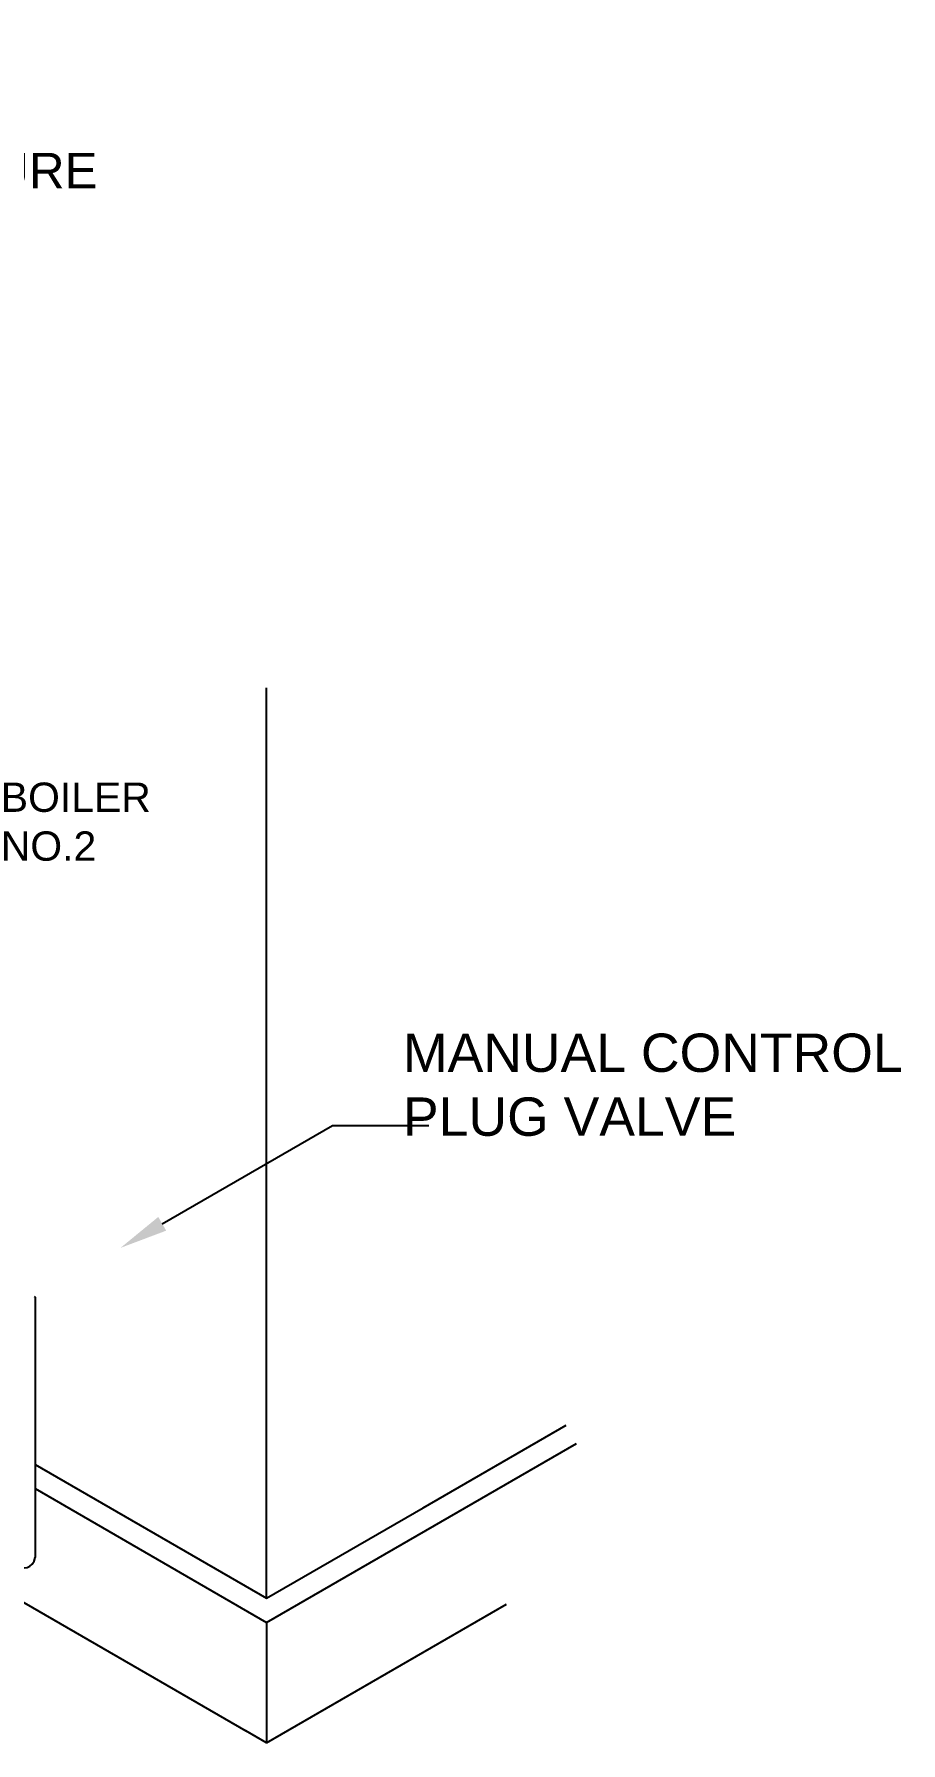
# Model space of a CAD drawing. Header units: millimetres. Extents: x 2399 to 3280, y 1312 to 2501.
# Drawn here: x 3208.3 to 3280.3, y 1444.2 to 1586 of the extents above; entities that cross this region are included whole.
import ezdxf
from ezdxf import colors
from ezdxf.entities.mleader import LeaderData, LeaderLine
from ezdxf.math import Vec2, Vec3

# ---------------------------------------------------------------- set-up
doc = ezdxf.new("R2010")
doc.units = ezdxf.units.MM
doc.styles.add('Annotative', font='arial.ttf', dxfattribs={"height": 1})
doc.styles.get("Standard").update_dxf_attribs({"font": 'arial.ttf', "height": 2})

msp = doc.modelspace()

# ---------------------------------------------------------------- linework, layer by layer
at = {"color": 143, "true_color": 0x7aafdf, "extrusion": (-4.44089e-16, 0, -1)}
for p, q in [((3227.61482, 1456.18566), (3227.61482, 1531.75623)), ((3208.31269, 1481.22382), (3208.39512, 1481.17623)), ((3165.26099, 1480.18566), (3225.88276, 1445.18566)), ((3227.61482, 1454.18566), (3253.34649, 1469.04185)), ((3208.39512, 1467.28215), (3227.61482, 1456.18566)), ((3208.39512, 1465.28215), (3227.61482, 1454.18566)), ((3227.61482, 1456.18566), (3240.6052, 1463.68566)), ((3227.61482, 1444.18566), (3247.53864, 1455.68869)), ((3227.61482, 1454.18566), (3227.61482, 1444.18566)), ((3227.61482, 1444.18566), (3225.88276, 1445.18566))]:
    msp.add_line(p, q, dxfattribs=at)
at = {"color": 143, "true_color": 0x7aafdf}
for p, q in [((3227.61482, 1456.18566), (3227.61482, 1531.75623)), ((3227.61482, 1456.18566), (3227.61482, 1531.75623)), ((3208.31269, 1481.22382), (3208.39512, 1481.17623)), ((3208.31269, 1481.22382), (3208.39512, 1481.17623)), ((3165.26099, 1480.18566), (3225.88276, 1445.18566)), ((3165.26099, 1480.18566), (3225.88276, 1445.18566)), ((3240.6052, 1463.68566), (3252.48046, 1470.54185)), ((3227.61482, 1454.18566), (3253.34649, 1469.04185)), ((3227.61482, 1454.18566), (3253.34649, 1469.04185)), ((3208.39512, 1467.28215), (3227.61482, 1456.18566)), ((3208.39512, 1467.28215), (3227.61482, 1456.18566)), ((3208.39512, 1465.28215), (3227.61482, 1454.18566)), ((3208.39512, 1465.28215), (3227.61482, 1454.18566)), ((3227.61482, 1456.18566), (3240.6052, 1463.68566)), ((3227.61482, 1456.18566), (3240.6052, 1463.68566)), ((3227.61482, 1444.18566), (3247.53864, 1455.68869)), ((3227.61482, 1444.18566), (3247.53864, 1455.68869)), ((3227.61482, 1454.18566), (3227.61482, 1444.18566)), ((3227.61482, 1454.18566), (3227.61482, 1444.18566)), ((3227.61482, 1444.18566), (3225.88276, 1445.18566)), ((3227.61482, 1444.18566), (3225.88276, 1445.18566))]:
    msp.add_line(p, q, dxfattribs=at)
at = {"color": 143, "true_color": 0x7aafdf, "extrusion": (4.44089e-16, 0, -1)}
for p, q in [((3227.61482, 1456.18566), (3227.61482, 1531.75623)), ((3208.31269, 1481.22382), (3208.39512, 1481.17623)), ((3165.26099, 1480.18566), (3225.88276, 1445.18566)), ((3227.61482, 1454.18566), (3253.34649, 1469.04185)), ((3208.39512, 1467.28215), (3227.61482, 1456.18566)), ((3208.39512, 1465.28215), (3227.61482, 1454.18566)), ((3227.61482, 1456.18566), (3240.6052, 1463.68566)), ((3227.61482, 1444.18566), (3247.53864, 1455.68869)), ((3227.61482, 1454.18566), (3227.61482, 1444.18566)), ((3227.61482, 1444.18566), (3225.88276, 1445.18566))]:
    msp.add_line(p, q, dxfattribs=at)
at = {"color": 143, "true_color": 0x7aafdf, "extrusion": (-4.44089e-16, 0, -1)}
msp.add_lwpolyline([(-3208.39512, 1481.17623), (-3208.39512, 1466.43685), (-3208.39512, 1459.56103)], dxfattribs=at)
at = {"color": 143, "true_color": 0x7aafdf}
msp.add_lwpolyline([(3208.39512, 1481.17623), (3208.39512, 1466.43685), (3208.39512, 1459.56103)], dxfattribs=at)
msp.add_lwpolyline([(3208.39512, 1481.17623), (3208.39512, 1466.43685), (3208.39512, 1459.56103)], dxfattribs=at)
at = {"color": 143, "true_color": 0x7aafdf, "extrusion": (4.44089e-16, 0, -1)}
msp.add_lwpolyline([(-3208.39512, 1481.17623), (-3208.39512, 1466.43685), (-3208.39512, 1459.56103)], dxfattribs=at)
at = {"color": 143, "true_color": 0x7aafdf}
msp.add_ellipse((3206.69897, 1460.94538), major_axis=(1.22474, -2.12132), ratio=0.577350269, start_param=5.416237674, end_param=6.864633376, dxfattribs=at)
msp.add_ellipse((3206.69897, 1460.94538), major_axis=(1.22474, -2.12132), ratio=0.577350269, start_param=5.416237674, end_param=6.864633376, dxfattribs=at)
msp.add_ellipse((3206.69897, 1460.94538), major_axis=(1.22474, -2.12132), ratio=0.577350269, start_param=5.416237674, end_param=6.864633376, dxfattribs=at)
msp.add_ellipse((3206.69897, 1460.94538), major_axis=(1.22474, -2.12132), ratio=0.577350269, start_param=5.416237674, end_param=6.864633376, dxfattribs=at)

# ---------------------------------------------------------------- texts
at = {"color": 143, "true_color": 0x7aafdf, "attachment_point": 1, "style": 'Annotative'}
for s, insert, char_height, width in [('BURNER CONTROL\\PVALVE CONTOLLED\\PBY BOILER PRESSURE', (3168.14166, 1585.96635), 2.9413566, 109.9618081), ('BOILER\\PNO.2', (3205.54063, 1523.89029), 2.431539, 34.9478325), ('MANUAL CONTROL\\PPLUG VALVE', (3238.93599, 1503.05661), 3.1815739, 72.7342187)]:
    msp.add_mtext(s, dxfattribs=dict(at, insert=insert, char_height=char_height, width=width))

# ---------------------------------------------------------------- leaders
at = {"color": 143, "true_color": 0x7aafdf}
ml = msp.add_multileader_mtext('Standard', dxfattribs=at)
ml.set_content('', color=(122, 175, 223))
ml.set_leader_properties()
ml.build(insert=Vec2(0, 0))
ctx = ml.context
ctx.base_point, ctx.plane_origin = Vec3(3241.08012, 1495.42812), Vec3(3215.48132, 1485.26744)
notes = []
notes.append((ctx, [(0, (1, 1, 0), (3233.08012, 1495.42812), (1, 0), 8, [(0, [(3215.48132, 1485.26744)], 0, [])])]))
ctx.mtext.insert, ctx.mtext.flow_direction = Vec3(3243.08012, 1497.42812), 5
for ctx, leaders in notes:
    for number, flags, end, landing, length, lines in leaders:
        leader = LeaderData()
        leader.index, (leader.has_last_leader_line, leader.has_dogleg_vector, leader.attachment_direction) = number, flags
        leader.last_leader_point, leader.dogleg_vector, leader.dogleg_length = Vec3(end), Vec3(landing), length
        for number, points, colour, breaks in lines:
            line = LeaderLine()
            line.index, line.vertices, line.color, line.breaks = number, Vec3.list(points), colors.encode_raw_color(colour), breaks
            leader.lines.append(line)
        ctx.leaders.append(leader)

doc.saveas('drawing.dxf')
